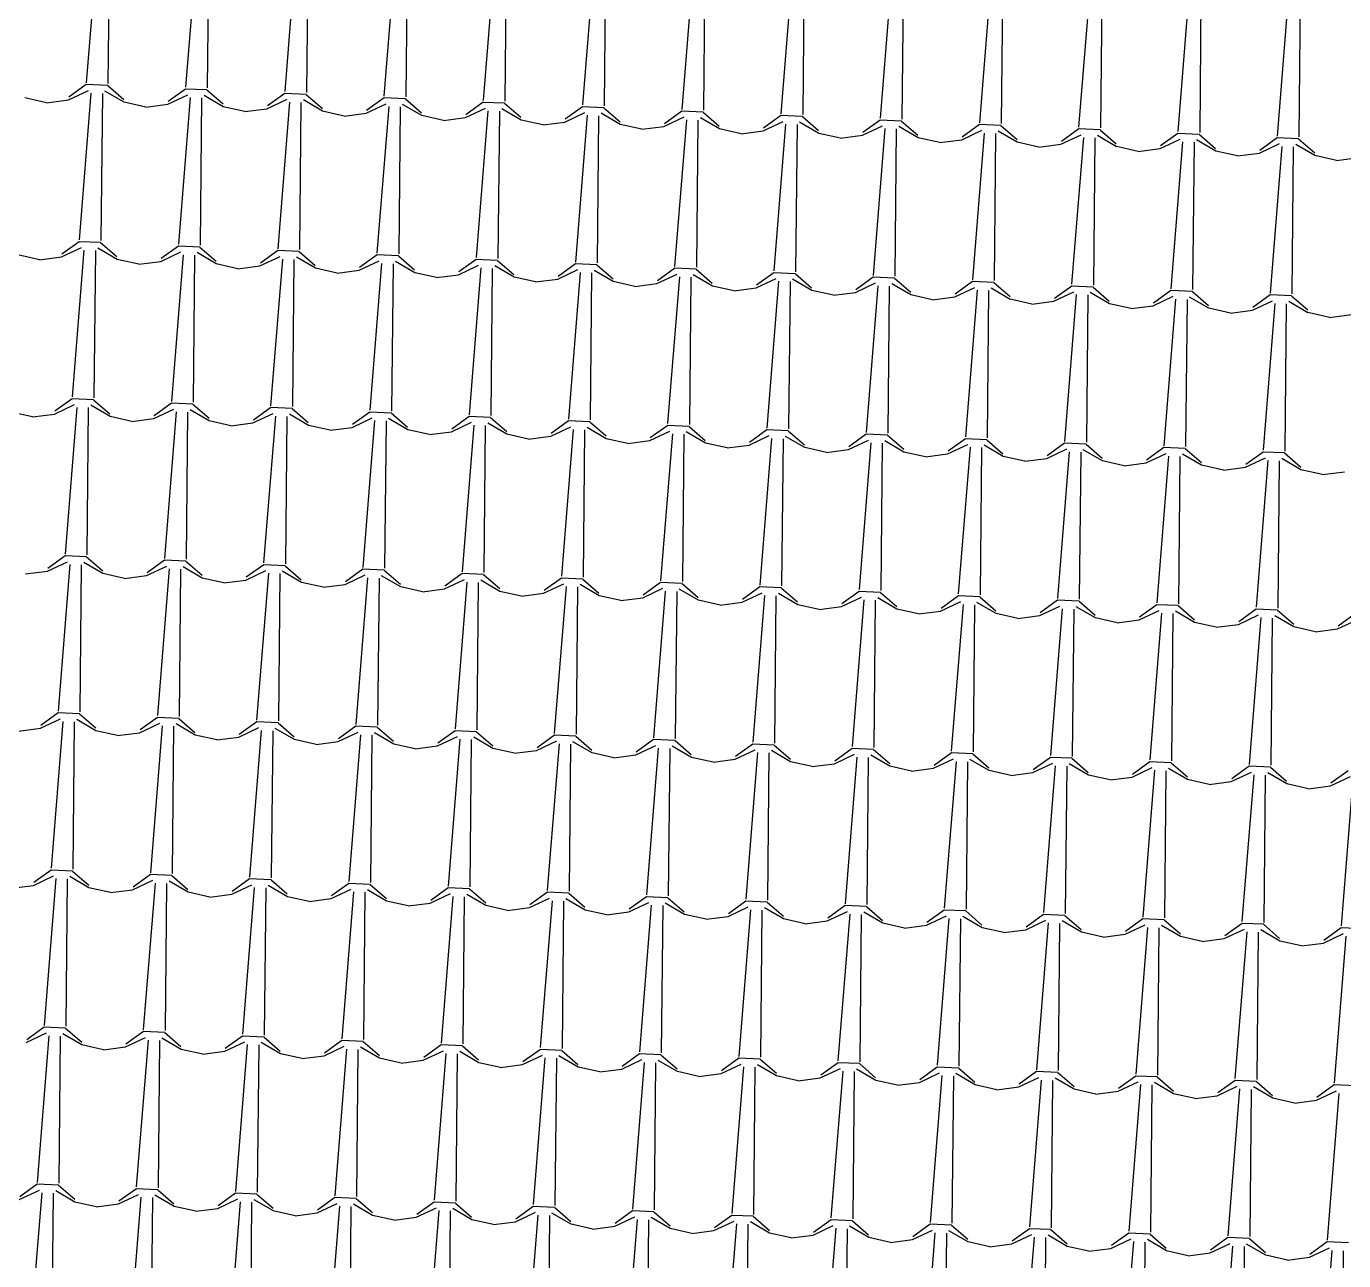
# Model space of a CAD drawing. Extents: x 1037 to 14540, y 1034 to 18285.
# Drawn here: x 8370.3 to 8688.5, y 1669.6 to 1967.9 of the extents above; entities that cross this region are included whole.
import ezdxf

# ---------------------------------------------------------------- set-up
doc = ezdxf.new("R2010")
doc.units = 0
doc.header["$LTSCALE"] = 100
doc.header["$MEASUREMENT"] = 0
doc.layers.get('0').update_dxf_attribs({"color": 240, "linetype": 'CONTINUOUS'})
doc.layers.add('retini copertura', color=32, linetype='CONTINUOUS')

# ---------------------------------------------------------------- blocks, each defined once
blk = doc.blocks.new('*X1854')
at = {"color": 0}
for p, q in [((30.4815, 19.8838), (30.4532, 19.5292)), ((30.5091, 19.883), (30.5057, 19.5273)), ((30.7213, 19.8731), (30.6929, 19.5185)), ((30.7489, 19.8723), (30.7455, 19.5166)), ((30.961, 19.8624), (30.9327, 19.5078)), ((30.9887, 19.8615), (30.9852, 19.5058)), ((31.2008, 19.8516), (31.1724, 19.497)), ((31.2284, 19.8508), (31.225, 19.4951)), ((31.4405, 19.8409), (31.4122, 19.4863)), ((31.4682, 19.8401), (31.4647, 19.4844)), ((31.6803, 19.8302), (31.652, 19.4756)), ((31.7079, 19.8293), (31.7045, 19.4736)), ((31.9201, 19.8195), (31.8917, 19.4649)), ((31.9477, 19.8186), (31.9443, 19.4629)), ((32.1598, 19.8088), (32.1315, 19.4542)), ((32.1875, 19.8079), (32.184, 19.4522)), ((32.3996, 19.798), (32.3712, 19.4434)), ((32.4272, 19.7971), (32.4238, 19.4414)), ((32.6393, 19.7873), (32.611, 19.4327)), ((32.667, 19.7864), (32.6635, 19.4307)), ((32.8791, 19.7766), (32.8507, 19.422)), ((32.9067, 19.7757), (32.9033, 19.42)), ((33.1189, 19.7659), (33.0905, 19.4113)), ((33.1465, 19.765), (33.1431, 19.4092)), ((33.3586, 19.7551), (33.3303, 19.4005)), ((33.3862, 19.7542), (33.3828, 19.3985)), ((30.4103, 19.488), (30.4588, 19.5109)), ((30.4533, 19.5249), (30.4114, 19.4946)), ((30.505, 19.5225), (30.4533, 19.5249)), ((30.5445, 19.482), (30.4983, 19.5091)), ((30.505, 19.5225), (30.5441, 19.4887)), ((30.6931, 19.5141), (30.6511, 19.4839)), ((30.7447, 19.5118), (30.6931, 19.5141)), ((30.7447, 19.5118), (30.7838, 19.4779)), ((30.3571, 19.4811), (30.3048, 19.4928)), ((30.3571, 19.4811), (30.4103, 19.488)), ((30.4645, 19.5042), (30.4362, 19.1496)), ((30.4922, 19.5034), (30.4887, 19.1477)), ((30.5969, 19.4704), (30.5445, 19.482)), ((30.5969, 19.4704), (30.6501, 19.4773)), ((30.6501, 19.4773), (30.6986, 19.5002)), ((30.7043, 19.4935), (30.6759, 19.1389)), ((30.7319, 19.4927), (30.7285, 19.1369)), ((30.7843, 19.4713), (30.738, 19.4984)), ((30.8898, 19.4666), (30.9384, 19.4894)), ((30.9328, 19.5034), (30.8909, 19.4732)), ((30.944, 19.4827), (30.9157, 19.1281)), ((30.9845, 19.5011), (30.9328, 19.5034)), ((30.9717, 19.4819), (30.9682, 19.1262)), ((31.024, 19.4605), (30.9778, 19.4877)), ((30.9845, 19.5011), (31.0236, 19.4672)), ((31.1296, 19.4558), (31.1781, 19.4787)), ((31.1726, 19.4927), (31.1306, 19.4624)), ((31.2243, 19.4904), (31.1726, 19.4927)), ((31.2638, 19.4498), (31.2175, 19.4769)), ((31.2243, 19.4904), (31.2633, 19.4565)), ((31.4123, 19.482), (31.3704, 19.4517)), ((31.464, 19.4796), (31.4124, 19.4819)), ((31.464, 19.4796), (31.5031, 19.4458)), ((30.8366, 19.4597), (30.7843, 19.4713)), ((30.8366, 19.4597), (30.8898, 19.4666)), ((31.0764, 19.4489), (31.024, 19.4606)), ((31.0764, 19.4489), (31.1296, 19.4559)), ((31.1838, 19.472), (31.1555, 19.1174)), ((31.2114, 19.4712), (31.208, 19.1155)), ((31.3162, 19.4382), (31.2638, 19.4498)), ((31.3162, 19.4382), (31.3693, 19.4451)), ((31.3694, 19.4451), (31.4179, 19.468)), ((31.4236, 19.4613), (31.3952, 19.1067)), ((31.4512, 19.4605), (31.4478, 19.1047)), ((31.5036, 19.4391), (31.4573, 19.4662)), ((31.6091, 19.4344), (31.6576, 19.4573)), ((31.6521, 19.4712), (31.6102, 19.441)), ((31.6633, 19.4506), (31.635, 19.096)), ((31.7038, 19.4689), (31.6521, 19.4712)), ((31.691, 19.4497), (31.6875, 19.094)), ((31.7433, 19.4284), (31.6971, 19.4555)), ((31.7038, 19.4689), (31.7429, 19.435)), ((31.8489, 19.4236), (31.8974, 19.4465)), ((31.8919, 19.4605), (31.8499, 19.4302)), ((31.9435, 19.4582), (31.8919, 19.4605)), ((31.9435, 19.4582), (31.9826, 19.4243)), ((32.1316, 19.4498), (32.0897, 19.4195)), ((32.1833, 19.4475), (32.1316, 19.4498)), ((32.1833, 19.4475), (32.2224, 19.4136)), ((31.5559, 19.4275), (31.5036, 19.4391)), ((31.5559, 19.4275), (31.6091, 19.4344)), ((31.7957, 19.4167), (31.7433, 19.4284)), ((31.7957, 19.4168), (31.8489, 19.4237)), ((31.9031, 19.4399), (31.8747, 19.0853)), ((31.9307, 19.439), (31.9273, 19.0833)), ((31.9831, 19.4176), (31.9368, 19.4448)), ((32.0354, 19.406), (31.9831, 19.4177)), ((32.0886, 19.4129), (32.1372, 19.4358)), ((32.1428, 19.4291), (32.1145, 19.0745)), ((32.1705, 19.4283), (32.167, 19.0725)), ((32.2228, 19.4069), (32.1766, 19.434)), ((32.3284, 19.4022), (32.3769, 19.4251)), ((32.3714, 19.439), (32.3294, 19.4088)), ((32.3826, 19.4184), (32.3542, 19.0638)), ((32.4231, 19.4367), (32.3714, 19.439)), ((32.4102, 19.4175), (32.4068, 19.0618)), ((32.4626, 19.3962), (32.4163, 19.4233)), ((32.4231, 19.4367), (32.4621, 19.4028)), ((32.5682, 19.3915), (32.6167, 19.4143)), ((32.6111, 19.4283), (32.5692, 19.3981)), ((32.6628, 19.426), (32.6112, 19.4283)), ((32.6628, 19.426), (32.7019, 19.3921)), ((32.8509, 19.4176), (32.809, 19.3873)), ((32.9026, 19.4153), (32.8509, 19.4176)), ((32.9026, 19.4153), (32.9417, 19.3814)), ((32.0354, 19.406), (32.0886, 19.413)), ((32.2752, 19.3953), (32.2229, 19.4069)), ((32.2752, 19.3953), (32.3284, 19.4022)), ((32.515, 19.3846), (32.4626, 19.3962)), ((32.515, 19.3846), (32.5681, 19.3915)), ((32.6224, 19.4077), (32.594, 19.0531)), ((32.65, 19.4068), (32.6466, 19.0511)), ((32.7024, 19.3854), (32.6561, 19.4126)), ((32.7547, 19.3738), (32.7024, 19.3855)), ((32.8079, 19.3807), (32.8564, 19.4036)), ((32.8621, 19.397), (32.8338, 19.0424)), ((32.8897, 19.3961), (32.8863, 19.0403)), ((32.9421, 19.3747), (32.8959, 19.4019)), ((33.0477, 19.37), (33.0962, 19.3929)), ((33.0907, 19.4069), (33.0487, 19.3766)), ((33.1019, 19.3862), (33.0735, 19.0316)), ((33.1423, 19.4045), (33.0907, 19.4069)), ((33.1295, 19.3853), (33.1261, 19.0296)), ((33.1819, 19.364), (33.1356, 19.3911)), ((33.1423, 19.4045), (33.1814, 19.3707)), ((33.2874, 19.3593), (33.3359, 19.3822)), ((33.3304, 19.3961), (33.2885, 19.3659)), ((33.3821, 19.3938), (33.3304, 19.3961)), ((33.3821, 19.3938), (33.4212, 19.3599)), ((32.7547, 19.3738), (32.8079, 19.3808)), ((32.9945, 19.3631), (32.9421, 19.3748)), ((32.9945, 19.3631), (33.0477, 19.37)), ((33.2342, 19.3524), (33.1819, 19.364)), ((33.2342, 19.3524), (33.2874, 19.3593)), ((33.3416, 19.3755), (33.3133, 19.0209)), ((33.3693, 19.3746), (33.3658, 19.0189)), ((33.4216, 19.3533), (33.3754, 19.3804)), ((33.474, 19.3417), (33.4217, 19.3533)), ((33.474, 19.3417), (33.5272, 19.3486)), ((30.3933, 19.1084), (30.4418, 19.1313)), ((30.4363, 19.1452), (30.3944, 19.115)), ((30.488, 19.1429), (30.4363, 19.1452)), ((30.5275, 19.1024), (30.4813, 19.1295)), ((30.488, 19.1429), (30.5271, 19.109)), ((30.6761, 19.1345), (30.6341, 19.1043)), ((30.7278, 19.1322), (30.6761, 19.1345)), ((30.7278, 19.1322), (30.7668, 19.0983)), ((30.3401, 19.1015), (30.2878, 19.1131)), ((30.3401, 19.1015), (30.3933, 19.1084)), ((30.4475, 19.1246), (30.4192, 18.77)), ((30.4752, 19.1238), (30.4717, 18.7681)), ((30.5799, 19.0908), (30.5275, 19.1024)), ((30.5799, 19.0908), (30.6331, 19.0977)), ((30.6331, 19.0977), (30.6816, 19.1205)), ((30.6873, 19.1138), (30.6589, 18.7592)), ((30.7149, 19.113), (30.7115, 18.7573)), ((30.7673, 19.0916), (30.721, 19.1188)), ((30.8729, 19.0869), (30.9214, 19.1098)), ((30.9158, 19.1238), (30.8739, 19.0935)), ((30.9271, 19.1031), (30.8987, 18.7485)), ((30.9675, 19.1215), (30.9158, 19.1238)), ((30.9547, 19.1023), (30.9513, 18.7466)), ((31.0071, 19.0809), (30.9608, 19.108)), ((30.9675, 19.1215), (31.0066, 19.0876)), ((31.1126, 19.0762), (31.1611, 19.0991)), ((31.1556, 19.1131), (31.1137, 19.0828)), ((31.2073, 19.1107), (31.1556, 19.1131)), ((31.2468, 19.0702), (31.2006, 19.0973)), ((31.2073, 19.1107), (31.2463, 19.0769)), ((31.3954, 19.1023), (31.3534, 19.0721)), ((31.447, 19.1), (31.3954, 19.1023)), ((31.447, 19.1), (31.4861, 19.0661)), ((30.8197, 19.08), (30.7673, 19.0917)), ((30.8197, 19.08), (30.8728, 19.087)), ((31.0594, 19.0693), (31.0071, 19.0809)), ((31.0594, 19.0693), (31.1126, 19.0762)), ((31.1668, 19.0924), (31.1385, 18.7378)), ((31.1945, 19.0916), (31.191, 18.7359)), ((31.2992, 19.0586), (31.2468, 19.0702)), ((31.2992, 19.0586), (31.3524, 19.0655)), ((31.3524, 19.0655), (31.4009, 19.0884)), ((31.4066, 19.0817), (31.3782, 18.7271)), ((31.4342, 19.0808), (31.4308, 18.7251)), ((31.4866, 19.0595), (31.4403, 19.0866)), ((31.5921, 19.0547), (31.6406, 19.0776)), ((31.6351, 19.0916), (31.5932, 19.0614)), ((31.6463, 19.071), (31.618, 18.7164)), ((31.6868, 19.0893), (31.6351, 19.0916)), ((31.674, 19.0701), (31.6705, 18.7144)), ((31.7263, 19.0487), (31.6801, 19.0759)), ((31.6868, 19.0893), (31.7259, 19.0554)), ((31.8319, 19.044), (31.8804, 19.0669)), ((31.8749, 19.0809), (31.8329, 19.0506)), ((31.9266, 19.0786), (31.8749, 19.0809)), ((31.9661, 19.038), (31.9198, 19.0651)), ((31.9266, 19.0786), (31.9656, 19.0447)), ((32.1146, 19.0702), (32.0727, 19.0399)), ((32.1663, 19.0678), (32.1146, 19.0701)), ((32.1663, 19.0678), (32.2054, 19.0339)), ((31.5389, 19.0478), (31.4866, 19.0595)), ((31.5389, 19.0479), (31.5921, 19.0548)), ((31.7787, 19.0371), (31.7263, 19.0488)), ((31.7787, 19.0371), (31.8319, 19.0441)), ((31.8861, 19.0602), (31.8577, 18.7056)), ((31.9137, 19.0594), (31.9103, 18.7037)), ((32.0185, 19.0264), (31.9661, 19.038)), ((32.0185, 19.0264), (32.0716, 19.0333)), ((32.0717, 19.0333), (32.1202, 19.0562)), ((32.1259, 19.0495), (32.0975, 18.6949)), ((32.1535, 19.0486), (32.1501, 18.6929)), ((32.2059, 19.0273), (32.1596, 19.0544)), ((32.3114, 19.0226), (32.3599, 19.0455)), ((32.3544, 19.0594), (32.3125, 19.0292)), ((32.3656, 19.0388), (32.3373, 18.6842)), ((32.4061, 19.0571), (32.3544, 19.0594)), ((32.3932, 19.0379), (32.3898, 18.6822)), ((32.4456, 19.0166), (32.3994, 19.0437)), ((32.4061, 19.0571), (32.4452, 19.0232)), ((32.5512, 19.0118), (32.5997, 19.0347)), ((32.5942, 19.0487), (32.5522, 19.0184)), ((32.6458, 19.0464), (32.5942, 19.0487)), ((32.6854, 19.0058), (32.6391, 19.033)), ((32.6458, 19.0464), (32.6849, 19.0125)), ((32.8339, 19.038), (32.792, 19.0077)), ((32.8856, 19.0357), (32.8339, 19.038)), ((32.8856, 19.0356), (32.9247, 19.0018)), ((32.2582, 19.0157), (32.2059, 19.0273)), ((32.2582, 19.0157), (32.3114, 19.0226)), ((32.498, 19.0049), (32.4456, 19.0166)), ((32.498, 19.005), (32.5512, 19.0119)), ((32.6054, 19.0281), (32.577, 18.6735)), ((32.633, 19.0272), (32.6296, 18.6715)), ((32.7377, 18.9942), (32.6854, 19.0059)), ((32.7377, 18.9942), (32.7909, 19.0011)), ((32.7909, 19.0011), (32.8394, 19.024)), ((32.8451, 19.0173), (32.8168, 18.6627)), ((32.8728, 19.0164), (32.8693, 18.6607)), ((32.9251, 18.9951), (32.8789, 19.0222)), ((33.0307, 18.9904), (33.0792, 19.0133)), ((33.0737, 19.0272), (33.0317, 18.997)), ((33.0849, 19.0066), (33.0565, 18.652)), ((33.1254, 19.0249), (33.0737, 19.0272)), ((33.1125, 19.0057), (33.1091, 18.65)), ((33.1649, 18.9844), (33.1186, 19.0115)), ((33.1254, 19.0249), (33.1644, 18.991)), ((33.2705, 18.9797), (33.319, 19.0025)), ((33.3134, 19.0165), (33.2715, 18.9863)), ((33.3651, 19.0142), (33.3134, 19.0165)), ((33.4047, 18.9736), (33.3584, 19.0008)), ((33.3651, 19.0142), (33.4042, 18.9803)), ((32.9775, 18.9835), (32.9251, 18.9951)), ((32.9775, 18.9835), (33.0307, 18.9904)), ((33.2173, 18.9728), (33.1649, 18.9844)), ((33.2173, 18.9728), (33.2704, 18.9797)), ((33.3246, 18.9959), (33.2963, 18.6413)), ((33.3523, 18.995), (33.3488, 18.6393)), ((33.457, 18.962), (33.4047, 18.9737)), ((33.457, 18.962), (33.5102, 18.969)), ((30.3764, 18.7288), (30.4249, 18.7517)), ((30.4193, 18.7656), (30.3774, 18.7354)), ((30.4306, 18.7449), (30.4022, 18.3904)), ((30.471, 18.7633), (30.4193, 18.7656)), ((30.5106, 18.7228), (30.4643, 18.7499)), ((30.471, 18.7633), (30.5101, 18.7294)), ((30.6591, 18.7549), (30.6171, 18.7246)), ((30.7108, 18.7526), (30.6591, 18.7549)), ((30.7108, 18.7526), (30.7498, 18.7187)), ((30.3232, 18.7219), (30.2708, 18.7335)), ((30.3231, 18.7219), (30.3763, 18.7288)), ((30.4582, 18.7442), (30.4548, 18.3884)), ((30.5629, 18.7111), (30.5106, 18.7228)), ((30.5629, 18.7111), (30.6161, 18.7181)), ((30.6161, 18.718), (30.6646, 18.7409)), ((30.6703, 18.7342), (30.642, 18.3796)), ((30.6979, 18.7334), (30.6945, 18.3777)), ((30.7503, 18.712), (30.7041, 18.7392)), ((30.8559, 18.7073), (30.9044, 18.7302)), ((30.8989, 18.7442), (30.8569, 18.7139)), ((30.9101, 18.7235), (30.8817, 18.3689)), ((30.9505, 18.7418), (30.8989, 18.7442)), ((30.9377, 18.7227), (30.9343, 18.367)), ((30.9901, 18.7013), (30.9438, 18.7284)), ((30.9505, 18.7418), (30.9896, 18.708)), ((31.0956, 18.6966), (31.1441, 18.7195)), ((31.1386, 18.7334), (31.0967, 18.7032)), ((31.1903, 18.7311), (31.1386, 18.7334)), ((31.2298, 18.6906), (31.1836, 18.7177)), ((31.1903, 18.7311), (31.2294, 18.6972)), ((31.3784, 18.7227), (31.3364, 18.6925)), ((31.4301, 18.7204), (31.3784, 18.7227)), ((31.43, 18.7204), (31.4691, 18.6865)), ((30.8027, 18.7004), (30.7503, 18.712)), ((30.8027, 18.7004), (30.8559, 18.7073)), ((31.0424, 18.6897), (30.9901, 18.7013)), ((31.0424, 18.6897), (31.0956, 18.6966)), ((31.1498, 18.7128), (31.1215, 18.3582)), ((31.1775, 18.712), (31.174, 18.3562)), ((31.2822, 18.6789), (31.2298, 18.6906)), ((31.2822, 18.679), (31.3354, 18.6859)), ((31.3354, 18.6859), (31.3839, 18.7087)), ((31.3896, 18.7021), (31.3612, 18.3475)), ((31.4172, 18.7012), (31.4138, 18.3455)), ((31.4696, 18.6798), (31.4233, 18.707)), ((31.5752, 18.6751), (31.6237, 18.698)), ((31.6181, 18.712), (31.5762, 18.6817)), ((31.6293, 18.6913), (31.601, 18.3367)), ((31.6698, 18.7097), (31.6181, 18.712)), ((31.657, 18.6905), (31.6536, 18.3348)), ((31.7094, 18.6691), (31.6631, 18.6962)), ((31.6698, 18.7097), (31.7089, 18.6758)), ((31.8149, 18.6644), (31.8634, 18.6873)), ((31.8579, 18.7013), (31.8159, 18.671)), ((31.9096, 18.6989), (31.8579, 18.7013)), ((31.9491, 18.6584), (31.9029, 18.6855)), ((31.9096, 18.6989), (31.9486, 18.6651)), ((32.0977, 18.6905), (32.0557, 18.6603)), ((32.1493, 18.6882), (32.0977, 18.6905)), ((32.1493, 18.6882), (32.1884, 18.6543)), ((31.522, 18.6682), (31.4696, 18.6799)), ((31.5219, 18.6682), (31.5751, 18.6752)), ((31.7617, 18.6575), (31.7094, 18.6691)), ((31.7617, 18.6575), (31.8149, 18.6644)), ((31.8691, 18.6806), (31.8408, 18.326)), ((31.8967, 18.6798), (31.8933, 18.324)), ((32.0015, 18.6468), (31.9491, 18.6584)), ((32.0015, 18.6468), (32.0547, 18.6537)), ((32.0547, 18.6537), (32.1032, 18.6766)), ((32.1089, 18.6699), (32.0805, 18.3153)), ((32.1365, 18.669), (32.1331, 18.3133)), ((32.1889, 18.6477), (32.1426, 18.6748)), ((32.2944, 18.6429), (32.3429, 18.6658)), ((32.3374, 18.6798), (32.2955, 18.6495)), ((32.3486, 18.6592), (32.3203, 18.3046)), ((32.3891, 18.6775), (32.3374, 18.6798)), ((32.3763, 18.6583), (32.3728, 18.3026)), ((32.4286, 18.6369), (32.3824, 18.6641)), ((32.3891, 18.6775), (32.4282, 18.6436)), ((32.5342, 18.6322), (32.5827, 18.6551)), ((32.5772, 18.6691), (32.5352, 18.6388)), ((32.6289, 18.6668), (32.5772, 18.6691)), ((32.6684, 18.6262), (32.6221, 18.6533)), ((32.6288, 18.6668), (32.6679, 18.6329)), ((32.8169, 18.6584), (32.775, 18.6281)), ((32.8686, 18.656), (32.8169, 18.6583)), ((32.8686, 18.656), (32.9077, 18.6221)), ((32.2412, 18.636), (32.1889, 18.6477)), ((32.2412, 18.6361), (32.2944, 18.643)), ((32.481, 18.6253), (32.4286, 18.637)), ((32.481, 18.6253), (32.5342, 18.6323)), ((32.5884, 18.6485), (32.56, 18.2939)), ((32.616, 18.6476), (32.6126, 18.2918)), ((32.7208, 18.6146), (32.6684, 18.6262)), ((32.7207, 18.6146), (32.7739, 18.6215)), ((32.774, 18.6215), (32.8225, 18.6444)), ((32.8281, 18.6377), (32.7998, 18.2831)), ((32.8558, 18.6368), (32.8523, 18.2811)), ((32.9082, 18.6155), (32.8619, 18.6426)), ((33.0137, 18.6108), (33.0622, 18.6337)), ((33.0567, 18.6476), (33.0148, 18.6174)), ((33.0679, 18.627), (33.0395, 18.2724)), ((33.1084, 18.6453), (33.0567, 18.6476)), ((33.0955, 18.6261), (33.0921, 18.2704)), ((33.1479, 18.6048), (33.1016, 18.6319)), ((33.1084, 18.6453), (33.1474, 18.6114)), ((33.2535, 18.6), (33.302, 18.6229)), ((33.2965, 18.6369), (33.2545, 18.6066)), ((33.3481, 18.6346), (33.2965, 18.6369)), ((33.3877, 18.594), (33.3414, 18.6212)), ((33.3481, 18.6346), (33.3872, 18.6007)), ((32.9605, 18.6039), (32.9082, 18.6155)), ((32.9605, 18.6039), (33.0137, 18.6108)), ((33.2003, 18.5931), (33.1479, 18.6048)), ((33.2003, 18.5931), (33.2535, 18.6001)), ((33.3077, 18.6163), (33.2793, 18.2617)), ((33.3353, 18.6154), (33.3319, 18.2596)), ((33.44, 18.5824), (33.3877, 18.594)), ((33.44, 18.5824), (33.4932, 18.5893)), ((30.3594, 18.3491), (30.4079, 18.372)), ((30.4023, 18.386), (30.3604, 18.3557)), ((30.4136, 18.3653), (30.3852, 18.0107)), ((30.454, 18.3837), (30.4024, 18.386)), ((30.4412, 18.3645), (30.4378, 18.0088)), ((30.4936, 18.3431), (30.4473, 18.3703)), ((30.454, 18.3837), (30.4931, 18.3498)), ((30.6421, 18.3753), (30.6002, 18.345)), ((30.6938, 18.373), (30.6421, 18.3753)), ((30.6938, 18.373), (30.7329, 18.3391)), ((30.8819, 18.3646), (30.8399, 18.3343)), ((30.9335, 18.3622), (30.8819, 18.3645)), ((30.3062, 18.3423), (30.3594, 18.3492)), ((30.5459, 18.3315), (30.4936, 18.3432)), ((30.5459, 18.3315), (30.5991, 18.3384)), ((30.5991, 18.3384), (30.6476, 18.3613)), ((30.6533, 18.3546), (30.625, 18)), ((30.681, 18.3538), (30.6775, 17.9981)), ((30.7333, 18.3324), (30.6871, 18.3595)), ((30.7857, 18.3208), (30.7333, 18.3324)), ((30.8389, 18.3277), (30.8874, 18.3506)), ((30.8931, 18.3439), (30.8647, 17.9893)), ((30.9207, 18.3431), (30.9173, 17.9874)), ((30.9731, 18.3217), (30.9268, 18.3488)), ((30.9335, 18.3622), (30.9726, 18.3283)), ((31.0786, 18.317), (31.1272, 18.3399)), ((31.1216, 18.3538), (31.0797, 18.3236)), ((31.1328, 18.3332), (31.1045, 17.9786)), ((31.1733, 18.3515), (31.1216, 18.3538)), ((31.1605, 18.3323), (31.1571, 17.9766)), ((31.2129, 18.311), (31.1666, 18.3381)), ((31.1733, 18.3515), (31.2124, 18.3176)), ((31.3614, 18.3431), (31.3194, 18.3128)), ((31.4131, 18.3408), (31.3614, 18.3431)), ((31.4131, 18.3408), (31.4521, 18.3069)), ((31.6011, 18.3324), (31.5592, 18.3021)), ((31.6528, 18.33), (31.6012, 18.3324)), ((30.7857, 18.3208), (30.8389, 18.3277)), ((31.0254, 18.3101), (30.9731, 18.3217)), ((31.0254, 18.3101), (31.0786, 18.317)), ((31.2652, 18.2993), (31.2129, 18.311)), ((31.2652, 18.2993), (31.3184, 18.3063)), ((31.3184, 18.3062), (31.3669, 18.3291)), ((31.3726, 18.3224), (31.3443, 17.9678)), ((31.4002, 18.3216), (31.3968, 17.9659)), ((31.4526, 18.3002), (31.4063, 18.3274)), ((31.505, 18.2886), (31.4526, 18.3002)), ((31.5582, 18.2955), (31.6067, 18.3184)), ((31.6124, 18.3117), (31.584, 17.9571)), ((31.64, 18.3109), (31.6366, 17.9552)), ((31.6924, 18.2895), (31.6461, 18.3166)), ((31.6528, 18.33), (31.6919, 18.2962)), ((31.7979, 18.2848), (31.8464, 18.3077)), ((31.8409, 18.3216), (31.799, 18.2914)), ((31.8521, 18.301), (31.8238, 17.9464)), ((31.8926, 18.3193), (31.8409, 18.3216)), ((31.8798, 18.3001), (31.8763, 17.9444)), ((31.9321, 18.2788), (31.8859, 18.3059)), ((31.8926, 18.3193), (31.9317, 18.2854)), ((32.0807, 18.3109), (32.0387, 18.2807)), ((32.1323, 18.3086), (32.0807, 18.3109)), ((32.1323, 18.3086), (32.1714, 18.2747)), ((32.3204, 18.3002), (32.2785, 18.2699)), ((32.3721, 18.2979), (32.3204, 18.3002)), ((31.505, 18.2886), (31.5582, 18.2955)), ((31.7447, 18.2779), (31.6924, 18.2895)), ((31.7447, 18.2779), (31.7979, 18.2848)), ((31.9845, 18.2671), (31.9321, 18.2788)), ((31.9845, 18.2672), (32.0377, 18.2741)), ((32.0377, 18.2741), (32.0862, 18.2969)), ((32.0919, 18.2903), (32.0635, 17.9357)), ((32.1195, 18.2894), (32.1161, 17.9337)), ((32.1719, 18.268), (32.1256, 18.2952)), ((32.2242, 18.2564), (32.1719, 18.2681)), ((32.2774, 18.2633), (32.326, 18.2862)), ((32.3316, 18.2796), (32.3033, 17.925)), ((32.3593, 18.2787), (32.3558, 17.923)), ((32.4117, 18.2573), (32.3654, 18.2844)), ((32.3721, 18.2979), (32.4112, 18.264)), ((32.5172, 18.2526), (32.5657, 18.2755)), ((32.5602, 18.2895), (32.5182, 18.2592)), ((32.5714, 18.2688), (32.543, 17.9142)), ((32.6119, 18.2871), (32.5602, 18.2894)), ((32.599, 18.2679), (32.5956, 17.9122)), ((32.6514, 18.2466), (32.6051, 18.2737)), ((32.6119, 18.2871), (32.6509, 18.2533)), ((32.8, 18.2787), (32.758, 18.2485)), ((32.8516, 18.2764), (32.8, 18.2787)), ((32.8516, 18.2764), (32.8907, 18.2425)), ((33.0397, 18.268), (32.9978, 18.2377)), ((33.0914, 18.2657), (33.0397, 18.268)), ((32.2242, 18.2564), (32.2774, 18.2634)), ((32.464, 18.2457), (32.4117, 18.2573)), ((32.464, 18.2457), (32.5172, 18.2526)), ((32.7038, 18.235), (32.6514, 18.2466)), ((32.7038, 18.235), (32.757, 18.2419)), ((32.757, 18.2419), (32.8055, 18.2648)), ((32.8112, 18.2581), (32.7828, 17.9035)), ((32.8388, 18.2572), (32.8354, 17.9015)), ((32.8912, 18.2359), (32.8449, 18.263)), ((32.9435, 18.2242), (32.8912, 18.2359)), ((32.9967, 18.2311), (33.0452, 18.254)), ((33.0509, 18.2474), (33.0226, 17.8928)), ((33.0785, 18.2465), (33.0751, 17.8908)), ((33.1309, 18.2251), (33.0847, 18.2523)), ((33.0914, 18.2657), (33.1305, 18.2318)), ((33.2365, 18.2204), (33.285, 18.2433)), ((33.2795, 18.2573), (33.2375, 18.227)), ((33.2907, 18.2367), (33.2623, 17.8821)), ((33.3311, 18.255), (33.2795, 18.2573)), ((33.3183, 18.2357), (33.3149, 17.88)), ((33.3707, 18.2144), (33.3244, 18.2415)), ((33.3311, 18.255), (33.3702, 18.2211)), ((33.5192, 18.2465), (33.4773, 18.2163)), ((32.9435, 18.2242), (32.9967, 18.2312)), ((33.1833, 18.2135), (33.1309, 18.2252)), ((33.1833, 18.2135), (33.2365, 18.2204)), ((33.423, 18.2028), (33.3707, 18.2144)), ((33.423, 18.2028), (33.4762, 18.2097)), ((33.4762, 18.2097), (33.5248, 18.2326)), ((30.3424, 17.9695), (30.3909, 17.9924)), ((30.3854, 18.0064), (30.3434, 17.9761)), ((30.3966, 17.9857), (30.3682, 17.6311)), ((30.437, 18.0041), (30.3854, 18.0064)), ((30.4242, 17.9849), (30.4208, 17.6292)), ((30.4766, 17.9635), (30.4303, 17.9906)), ((30.437, 18.0041), (30.4761, 17.9702)), ((30.5821, 17.9588), (30.6306, 17.9817)), ((30.6251, 17.9957), (30.5832, 17.9654)), ((30.6768, 17.9933), (30.6251, 17.9956)), ((30.6768, 17.9933), (30.7159, 17.9594)), ((30.8649, 17.9849), (30.8229, 17.9547)), ((30.9166, 17.9826), (30.8649, 17.9849)), ((30.9166, 17.9826), (30.9556, 17.9487)), ((30.2892, 17.9626), (30.3424, 17.9696)), ((30.5289, 17.9519), (30.4766, 17.9635)), ((30.5289, 17.9519), (30.5821, 17.9588)), ((30.6363, 17.975), (30.608, 17.6204)), ((30.664, 17.9742), (30.6606, 17.6185)), ((30.7164, 17.9528), (30.6701, 17.9799)), ((30.7687, 17.9412), (30.7163, 17.9528)), ((30.8219, 17.9481), (30.8704, 17.971)), ((30.8761, 17.9643), (30.8478, 17.6097)), ((30.9037, 17.9634), (30.9003, 17.6077)), ((30.9561, 17.9421), (30.9098, 17.9692)), ((31.0617, 17.9373), (31.1102, 17.9602)), ((31.1046, 17.9742), (31.0627, 17.9439)), ((31.1159, 17.9535), (31.0875, 17.5989)), ((31.1563, 17.9719), (31.1047, 17.9742)), ((31.1435, 17.9527), (31.1401, 17.597)), ((31.1959, 17.9313), (31.1496, 17.9585)), ((31.1563, 17.9719), (31.1954, 17.938)), ((31.3014, 17.9266), (31.3499, 17.9495)), ((31.3444, 17.9635), (31.3025, 17.9332)), ((31.3961, 17.9612), (31.3444, 17.9635)), ((31.3961, 17.9612), (31.4352, 17.9273)), ((31.5842, 17.9527), (31.5422, 17.9225)), ((31.6358, 17.9504), (31.5842, 17.9527)), ((31.6358, 17.9504), (31.6749, 17.9165)), ((30.7687, 17.9412), (30.8219, 17.9481)), ((31.0085, 17.9304), (30.9561, 17.9421)), ((31.0085, 17.9304), (31.0616, 17.9374)), ((31.2482, 17.9197), (31.1959, 17.9313)), ((31.2482, 17.9197), (31.3014, 17.9266)), ((31.3556, 17.9428), (31.3273, 17.5882)), ((31.3833, 17.942), (31.3798, 17.5863)), ((31.4356, 17.9206), (31.3894, 17.9477)), ((31.488, 17.909), (31.4356, 17.9206)), ((31.5412, 17.9159), (31.5897, 17.9388)), ((31.5954, 17.9321), (31.567, 17.5775)), ((31.623, 17.9312), (31.6196, 17.5755)), ((31.6754, 17.9099), (31.6291, 17.937)), ((31.7809, 17.9052), (31.8294, 17.928)), ((31.8239, 17.942), (31.782, 17.9118)), ((31.8351, 17.9214), (31.8068, 17.5668)), ((31.8756, 17.9397), (31.8239, 17.942)), ((31.8628, 17.9205), (31.8593, 17.5648)), ((31.9152, 17.8991), (31.8689, 17.9263)), ((31.8756, 17.9397), (31.9147, 17.9058)), ((32.0637, 17.9313), (32.0217, 17.901)), ((32.1154, 17.929), (32.0637, 17.9313)), ((32.1154, 17.929), (32.1544, 17.8951)), ((32.3034, 17.9206), (32.2615, 17.8903)), ((32.3551, 17.9182), (32.3035, 17.9206)), ((32.3551, 17.9182), (32.3942, 17.8844)), ((31.488, 17.909), (31.5412, 17.9159)), ((31.7277, 17.8982), (31.6754, 17.9099)), ((31.7277, 17.8983), (31.7809, 17.9052)), ((31.9675, 17.8875), (31.9151, 17.8992)), ((31.9675, 17.8875), (32.0207, 17.8945)), ((32.0207, 17.8944), (32.0692, 17.9173)), ((32.0749, 17.9107), (32.0465, 17.5561)), ((32.1025, 17.9098), (32.0991, 17.5541)), ((32.1549, 17.8884), (32.1086, 17.9156)), ((32.2073, 17.8768), (32.1549, 17.8884)), ((32.2605, 17.8837), (32.309, 17.9066)), ((32.3147, 17.8999), (32.2863, 17.5453)), ((32.3423, 17.899), (32.3389, 17.5433)), ((32.3947, 17.8777), (32.3484, 17.9048)), ((32.5002, 17.873), (32.5487, 17.8959)), ((32.5432, 17.9098), (32.5013, 17.8796)), ((32.5544, 17.8892), (32.5261, 17.5346)), ((32.5949, 17.9075), (32.5432, 17.9098)), ((32.582, 17.8883), (32.5786, 17.5326)), ((32.6344, 17.867), (32.5882, 17.8941)), ((32.5949, 17.9075), (32.634, 17.8736)), ((32.783, 17.8991), (32.741, 17.8689)), ((32.8346, 17.8968), (32.783, 17.8991)), ((32.8346, 17.8968), (32.8737, 17.8629)), ((33.0227, 17.8884), (32.9808, 17.8581)), ((33.0744, 17.8861), (33.0227, 17.8884)), ((33.0744, 17.8861), (33.1135, 17.8522)), ((32.2073, 17.8768), (32.2604, 17.8837)), ((32.447, 17.8661), (32.3947, 17.8777)), ((32.447, 17.8661), (32.5002, 17.873)), ((32.6868, 17.8553), (32.6344, 17.867)), ((32.6868, 17.8554), (32.74, 17.8623)), ((32.74, 17.8623), (32.7885, 17.8851)), ((32.7942, 17.8785), (32.7658, 17.5239)), ((32.8218, 17.8776), (32.8184, 17.5219)), ((32.8742, 17.8562), (32.8279, 17.8834)), ((32.9265, 17.8446), (32.8742, 17.8563)), ((32.9797, 17.8515), (33.0282, 17.8744)), ((33.0339, 17.8678), (33.0056, 17.5132)), ((33.0616, 17.8669), (33.0581, 17.5111)), ((33.1139, 17.8455), (33.0677, 17.8726)), ((33.2195, 17.8408), (33.268, 17.8637)), ((33.2625, 17.8777), (33.2205, 17.8474)), ((33.2737, 17.857), (33.2453, 17.5024)), ((33.3142, 17.8753), (33.2625, 17.8776)), ((33.3013, 17.8561), (33.2979, 17.5004)), ((33.3537, 17.8348), (33.3074, 17.8619)), ((33.3142, 17.8753), (33.3532, 17.8415)), ((33.5022, 17.8669), (33.4603, 17.8367)), ((32.9265, 17.8446), (32.9797, 17.8515)), ((33.1663, 17.8339), (33.1139, 17.8455)), ((33.1663, 17.8339), (33.2195, 17.8408)), ((33.4061, 17.8232), (33.3537, 17.8348)), ((33.4061, 17.8232), (33.4592, 17.8301)), ((33.4593, 17.8301), (33.5078, 17.853)), ((33.5134, 17.8463), (33.4851, 17.4917)), ((30.3254, 17.5899), (30.3739, 17.6128)), ((30.3684, 17.6268), (30.3264, 17.5965)), ((30.3796, 17.6061), (30.3512, 17.2515)), ((30.4201, 17.6244), (30.3684, 17.6268)), ((30.4072, 17.6053), (30.4038, 17.2496)), ((30.4596, 17.5839), (30.4133, 17.611)), ((30.4201, 17.6244), (30.4591, 17.5906)), ((30.5652, 17.5792), (30.6137, 17.6021)), ((30.6081, 17.616), (30.5662, 17.5858)), ((30.6598, 17.6137), (30.6081, 17.616)), ((30.6994, 17.5732), (30.6531, 17.6003)), ((30.6598, 17.6137), (30.6989, 17.5798)), ((30.8479, 17.6053), (30.806, 17.5751)), ((30.8996, 17.603), (30.8479, 17.6053)), ((30.8996, 17.603), (30.9386, 17.5691)), ((30.2722, 17.583), (30.3254, 17.5899)), ((30.512, 17.5723), (30.4596, 17.5839)), ((30.512, 17.5723), (30.5651, 17.5792)), ((30.6194, 17.5954), (30.591, 17.2408)), ((30.647, 17.5946), (30.6436, 17.2388)), ((30.7517, 17.5615), (30.6994, 17.5732)), ((30.7517, 17.5616), (30.8049, 17.5685)), ((30.8049, 17.5684), (30.8534, 17.5913)), ((30.8591, 17.5846), (30.8308, 17.23)), ((30.8868, 17.5838), (30.8833, 17.2281)), ((30.9391, 17.5624), (30.8929, 17.5896)), ((31.0447, 17.5577), (31.0932, 17.5806)), ((31.0877, 17.5946), (31.0457, 17.5643)), ((31.0989, 17.5739), (31.0705, 17.2193)), ((31.1393, 17.5923), (31.0877, 17.5946)), ((31.1265, 17.5731), (31.1231, 17.2174)), ((31.1789, 17.5517), (31.1326, 17.5788)), ((31.1393, 17.5923), (31.1784, 17.5584)), ((31.2844, 17.547), (31.3329, 17.5699)), ((31.3274, 17.5839), (31.2855, 17.5536)), ((31.3791, 17.5815), (31.3274, 17.5838)), ((31.4186, 17.541), (31.3724, 17.5681)), ((31.3791, 17.5815), (31.4182, 17.5476)), ((31.5672, 17.5731), (31.5252, 17.5429)), ((31.6189, 17.5708), (31.5672, 17.5731)), ((31.6189, 17.5708), (31.6579, 17.5369)), ((30.9915, 17.5508), (30.9391, 17.5625)), ((30.9915, 17.5508), (31.0447, 17.5577)), ((31.2312, 17.5401), (31.1789, 17.5517)), ((31.2312, 17.5401), (31.2844, 17.547)), ((31.3386, 17.5632), (31.3103, 17.2086)), ((31.3663, 17.5624), (31.3628, 17.2066)), ((31.471, 17.5294), (31.4186, 17.541)), ((31.471, 17.5294), (31.5242, 17.5363)), ((31.5242, 17.5363), (31.5727, 17.5592)), ((31.5784, 17.5525), (31.55, 17.1979)), ((31.606, 17.5516), (31.6026, 17.1959)), ((31.6584, 17.5303), (31.6121, 17.5574)), ((31.764, 17.5255), (31.8125, 17.5484)), ((31.8069, 17.5624), (31.765, 17.5321)), ((31.8182, 17.5418), (31.7898, 17.1872)), ((31.8586, 17.5601), (31.8069, 17.5624)), ((31.8458, 17.5409), (31.8424, 17.1852)), ((31.8982, 17.5195), (31.8519, 17.5467)), ((31.8586, 17.5601), (31.8977, 17.5262)), ((32.0037, 17.5148), (32.0522, 17.5377)), ((32.0467, 17.5517), (32.0048, 17.5214)), ((32.0984, 17.5494), (32.0467, 17.5517)), ((32.1379, 17.5088), (32.0917, 17.5359)), ((32.0984, 17.5493), (32.1374, 17.5155)), ((32.2865, 17.5409), (32.2445, 17.5107)), ((32.3381, 17.5386), (32.2865, 17.5409)), ((32.3381, 17.5386), (32.3772, 17.5047)), ((31.7108, 17.5186), (31.6584, 17.5303)), ((31.7108, 17.5186), (31.7639, 17.5256)), ((31.9505, 17.5079), (31.8982, 17.5195)), ((31.9505, 17.5079), (32.0037, 17.5148)), ((32.0579, 17.531), (32.0296, 17.1764)), ((32.0855, 17.5302), (32.0821, 17.1744)), ((32.1903, 17.4972), (32.1379, 17.5088)), ((32.1903, 17.4972), (32.2435, 17.5041)), ((32.2435, 17.5041), (32.292, 17.527)), ((32.2977, 17.5203), (32.2693, 17.1657)), ((32.3253, 17.5194), (32.3219, 17.1637)), ((32.3777, 17.4981), (32.3314, 17.5252)), ((32.4832, 17.4934), (32.5317, 17.5162)), ((32.5262, 17.5302), (32.4843, 17.5)), ((32.5374, 17.5096), (32.5091, 17.155)), ((32.5779, 17.5279), (32.5262, 17.5302)), ((32.5651, 17.5087), (32.5616, 17.153)), ((32.6174, 17.4873), (32.5712, 17.5145)), ((32.5779, 17.5279), (32.617, 17.494)), ((32.723, 17.4826), (32.7715, 17.5055)), ((32.766, 17.5195), (32.724, 17.4892)), ((32.8177, 17.5172), (32.766, 17.5195)), ((32.8572, 17.4766), (32.8109, 17.5038)), ((32.8177, 17.5172), (32.8567, 17.4833)), ((33.0057, 17.5088), (32.9638, 17.4785)), ((33.0574, 17.5064), (33.0057, 17.5088)), ((33.0574, 17.5064), (33.0965, 17.4726)), ((32.43, 17.4864), (32.3777, 17.4981)), ((32.43, 17.4865), (32.4832, 17.4934)), ((32.6698, 17.4757), (32.6174, 17.4874)), ((32.6698, 17.4757), (32.723, 17.4827)), ((32.7772, 17.4989), (32.7488, 17.1443)), ((32.8048, 17.498), (32.8014, 17.1422)), ((32.9096, 17.465), (32.8572, 17.4766)), ((32.9096, 17.465), (32.9627, 17.4719)), ((32.9628, 17.4719), (33.0113, 17.4948)), ((33.0169, 17.4881), (32.9886, 17.1335)), ((33.0446, 17.4872), (33.0411, 17.1315)), ((33.097, 17.4659), (33.0507, 17.493)), ((33.2025, 17.4612), (33.251, 17.4841)), ((33.2455, 17.498), (33.2036, 17.4678)), ((33.2567, 17.4774), (33.2283, 17.1228)), ((33.2972, 17.4957), (33.2455, 17.498)), ((33.2843, 17.4765), (33.2809, 17.1208)), ((33.3367, 17.4552), (33.2905, 17.4823)), ((33.2972, 17.4957), (33.3362, 17.4618)), ((33.4423, 17.4504), (33.4908, 17.4733)), ((33.4853, 17.4873), (33.4433, 17.457)), ((33.5369, 17.485), (33.4853, 17.4873)), ((33.1493, 17.4543), (33.097, 17.4659)), ((33.1493, 17.4543), (33.2025, 17.4612)), ((33.3891, 17.4435), (33.3367, 17.4552)), ((33.3891, 17.4435), (33.4423, 17.4505)), ((33.4965, 17.4667), (33.4681, 17.1121)), ((30.3084, 17.2103), (30.3569, 17.2332)), ((30.3514, 17.2471), (30.3094, 17.2169)), ((30.3626, 17.2265), (30.3343, 16.8719)), ((30.4031, 17.2448), (30.3514, 17.2471)), ((30.3903, 17.2257), (30.3868, 16.87)), ((30.4426, 17.2043), (30.3964, 17.2314)), ((30.4031, 17.2448), (30.4421, 17.2109)), ((30.5482, 17.1996), (30.5967, 17.2224)), ((30.5912, 17.2364), (30.5492, 17.2062)), ((30.6428, 17.2341), (30.5912, 17.2364)), ((30.6824, 17.1935), (30.6361, 17.2207)), ((30.6428, 17.2341), (30.6819, 17.2002)), ((30.8309, 17.2257), (30.789, 17.1954)), ((30.8826, 17.2234), (30.8309, 17.2257)), ((30.8826, 17.2234), (30.9217, 17.1895)), ((30.495, 17.1926), (30.4426, 17.2043)), ((30.495, 17.1927), (30.5482, 17.1996)), ((30.6024, 17.2157), (30.574, 16.8611)), ((30.63, 17.2149), (30.6266, 16.8592)), ((30.7347, 17.1819), (30.6824, 17.1936)), ((30.7347, 17.1819), (30.7879, 17.1889)), ((30.7879, 17.1888), (30.8364, 17.2117)), ((30.8421, 17.205), (30.8138, 16.8504)), ((30.8698, 17.2042), (30.8663, 16.8485)), ((30.9221, 17.1828), (30.8759, 17.2099)), ((31.0277, 17.1781), (31.0762, 17.201)), ((31.0707, 17.215), (31.0287, 17.1847)), ((31.0819, 17.1943), (31.0535, 16.8397)), ((31.1224, 17.2126), (31.0707, 17.215)), ((31.1095, 17.1935), (31.1061, 16.8378)), ((31.1619, 17.1721), (31.1156, 17.1992)), ((31.1223, 17.2126), (31.1614, 17.1788)), ((31.2675, 17.1674), (31.316, 17.1903)), ((31.3104, 17.2042), (31.2685, 17.174)), ((31.3621, 17.2019), (31.3104, 17.2042)), ((31.4017, 17.1614), (31.3554, 17.1885)), ((31.3621, 17.2019), (31.4012, 17.168)), ((31.5502, 17.1935), (31.5083, 17.1632)), ((31.6019, 17.1912), (31.5502, 17.1935)), ((31.6019, 17.1912), (31.6409, 17.1573)), ((30.9745, 17.1712), (30.9221, 17.1828)), ((30.9745, 17.1712), (31.0277, 17.1781)), ((31.2143, 17.1605), (31.1619, 17.1721)), ((31.2142, 17.1605), (31.2674, 17.1674)), ((31.3216, 17.1836), (31.2933, 16.829)), ((31.3493, 17.1827), (31.3459, 16.827)), ((31.454, 17.1497), (31.4017, 17.1614)), ((31.454, 17.1497), (31.5072, 17.1567)), ((31.5072, 17.1566), (31.5557, 17.1795)), ((31.5614, 17.1729), (31.5331, 16.8183)), ((31.589, 17.172), (31.5856, 16.8163)), ((31.6414, 17.1506), (31.5952, 17.1778)), ((31.747, 17.1459), (31.7955, 17.1688)), ((31.79, 17.1828), (31.748, 17.1525)), ((31.8012, 17.1621), (31.7728, 16.8075)), ((31.8416, 17.1805), (31.79, 17.1828)), ((31.8288, 17.1613), (31.8254, 16.8056)), ((31.8812, 17.1399), (31.8349, 17.167)), ((31.8416, 17.1805), (31.8807, 17.1466)), ((31.9867, 17.1352), (32.0352, 17.1581)), ((32.0297, 17.1721), (31.9878, 17.1418)), ((32.0814, 17.1697), (32.0297, 17.172)), ((32.1209, 17.1292), (32.0747, 17.1563)), ((32.0814, 17.1697), (32.1205, 17.1358)), ((32.2695, 17.1613), (32.2275, 17.1311)), ((32.3212, 17.159), (32.2695, 17.1613)), ((32.3211, 17.159), (32.3602, 17.1251)), ((31.6938, 17.139), (31.6414, 17.1506)), ((31.6938, 17.139), (31.747, 17.1459)), ((31.9335, 17.1283), (31.8812, 17.1399)), ((31.9335, 17.1283), (31.9867, 17.1352)), ((32.0409, 17.1514), (32.0126, 16.7968)), ((32.0686, 17.1505), (32.0651, 16.7948)), ((32.1733, 17.1175), (32.1209, 17.1292)), ((32.1733, 17.1176), (32.2265, 17.1245)), ((32.2265, 17.1245), (32.275, 17.1474)), ((32.2807, 17.1407), (32.2523, 16.7861)), ((32.3083, 17.1398), (32.3049, 16.7841)), ((32.3607, 17.1185), (32.3144, 17.1456)), ((32.4662, 17.1137), (32.5148, 17.1366)), ((32.5092, 17.1506), (32.4673, 17.1203)), ((32.5204, 17.13), (32.4921, 16.7754)), ((32.5609, 17.1483), (32.5092, 17.1506)), ((32.5481, 17.1291), (32.5446, 16.7734)), ((32.6005, 17.1077), (32.5542, 17.1349)), ((32.5609, 17.1483), (32.6, 17.1144)), ((32.706, 17.103), (32.7545, 17.1259)), ((32.749, 17.1399), (32.7071, 17.1096)), ((32.8007, 17.1375), (32.749, 17.1399)), ((32.8402, 17.097), (32.794, 17.1241)), ((32.8007, 17.1375), (32.8397, 17.1037)), ((32.9888, 17.1291), (32.9468, 17.0989)), ((33.0404, 17.1268), (32.9888, 17.1291)), ((33.0404, 17.1268), (33.0795, 17.0929)), ((32.4131, 17.1068), (32.3607, 17.1185)), ((32.413, 17.1068), (32.4662, 17.1138)), ((32.6528, 17.0961), (32.6005, 17.1077)), ((32.6528, 17.0961), (32.706, 17.103)), ((32.7602, 17.1192), (32.7318, 16.7647)), ((32.7878, 17.1183), (32.7844, 16.7626)), ((32.8926, 17.0854), (32.8402, 17.097)), ((32.8926, 17.0854), (32.9458, 17.0923)), ((32.9458, 17.0923), (32.9943, 17.1152)), ((33, 17.1085), (32.9716, 16.7539)), ((33.0276, 17.1076), (33.0242, 16.7519)), ((33.08, 17.0863), (33.0337, 17.1134)), ((33.1855, 17.0816), (33.234, 17.1044)), ((33.2285, 17.1184), (33.1866, 17.0882)), ((33.2397, 17.0978), (33.2114, 16.7432)), ((33.2802, 17.1161), (33.2285, 17.1184)), ((33.2673, 17.0969), (33.2639, 16.7412)), ((33.3197, 17.0755), (33.2735, 17.1027)), ((33.2802, 17.1161), (33.3193, 17.0822)), ((33.4253, 17.0708), (33.4738, 17.0937)), ((33.4683, 17.1077), (33.4263, 17.0774)), ((33.52, 17.1054), (33.4683, 17.1077)), ((33.1323, 17.0746), (33.08, 17.0863)), ((33.1323, 17.0746), (33.1855, 17.0816)), ((33.3721, 17.0639), (33.3197, 17.0756)), ((33.3721, 17.0639), (33.4253, 17.0708)), ((33.4795, 17.0871), (33.4511, 16.7325)), ((30.3344, 16.8675), (30.2925, 16.8373)), ((30.3861, 16.8652), (30.3344, 16.8675)), ((30.2914, 16.8307), (30.3399, 16.8536)), ((30.3456, 16.8469), (30.3173, 16.4923)), ((30.3733, 16.8461), (30.3698, 16.4903)), ((30.4256, 16.8247), (30.3794, 16.8518)), ((30.3861, 16.8652), (30.4252, 16.8313)), ((30.5312, 16.8199), (30.5797, 16.8428)), ((30.5742, 16.8568), (30.5322, 16.8265)), ((30.5854, 16.8361), (30.557, 16.4815)), ((30.6258, 16.8545), (30.5742, 16.8568)), ((30.613, 16.8353), (30.6096, 16.4796)), ((30.6654, 16.8139), (30.6191, 16.8411)), ((30.6258, 16.8545), (30.6649, 16.8206)), ((30.8139, 16.8461), (30.772, 16.8158)), ((30.8656, 16.8437), (30.8139, 16.8461)), ((30.8656, 16.8437), (30.9047, 16.8099)), ((31.0537, 16.8353), (31.0117, 16.8051)), ((31.1054, 16.833), (31.0537, 16.8353)), ((30.478, 16.813), (30.4256, 16.8247)), ((30.478, 16.813), (30.5312, 16.82)), ((30.7177, 16.8023), (30.6654, 16.8139)), ((30.7177, 16.8023), (30.7709, 16.8092)), ((30.7709, 16.8092), (30.8195, 16.8321)), ((30.8251, 16.8254), (30.7968, 16.4708)), ((30.8528, 16.8246), (30.8494, 16.4689)), ((30.9052, 16.8032), (30.8589, 16.8303)), ((31.0107, 16.7985), (31.0592, 16.8214)), ((31.0649, 16.8147), (31.0366, 16.4601)), ((31.0925, 16.8139), (31.0891, 16.4581)), ((31.1449, 16.7925), (31.0986, 16.8196)), ((31.1054, 16.833), (31.1444, 16.7991)), ((31.2505, 16.7878), (31.299, 16.8106)), ((31.2935, 16.8246), (31.2515, 16.7944)), ((31.3047, 16.804), (31.2763, 16.4494)), ((31.3451, 16.8223), (31.2935, 16.8246)), ((31.3847, 16.7817), (31.3384, 16.8089)), ((31.3451, 16.8223), (31.3842, 16.7884)), ((31.5332, 16.8139), (31.4913, 16.7836)), ((31.5849, 16.8116), (31.5332, 16.8139)), ((31.5849, 16.8116), (31.624, 16.7777)), ((30.9575, 16.7916), (30.9051, 16.8032)), ((30.9575, 16.7916), (31.0107, 16.7985)), ((31.1973, 16.7808), (31.1449, 16.7925)), ((31.1973, 16.7808), (31.2505, 16.7878)), ((31.3323, 16.8031), (31.3289, 16.4474)), ((31.437, 16.7701), (31.3847, 16.7817)), ((31.437, 16.7701), (31.4902, 16.777)), ((31.4902, 16.777), (31.5387, 16.7999)), ((31.5444, 16.7932), (31.5161, 16.4386)), ((31.5721, 16.7924), (31.5686, 16.4367)), ((31.6244, 16.771), (31.5782, 16.7981)), ((31.73, 16.7663), (31.7785, 16.7892)), ((31.773, 16.8032), (31.731, 16.7729)), ((31.7842, 16.7825), (31.7558, 16.4279)), ((31.8246, 16.8008), (31.773, 16.8032)), ((31.8118, 16.7817), (31.8084, 16.4259)), ((31.8642, 16.7603), (31.8179, 16.7874)), ((31.8246, 16.8008), (31.8637, 16.767)), ((31.9697, 16.7556), (32.0183, 16.7785)), ((32.0127, 16.7924), (31.9708, 16.7622)), ((32.0239, 16.7718), (31.9956, 16.4172)), ((32.0644, 16.7901), (32.0127, 16.7924)), ((32.104, 16.7496), (32.0577, 16.7767)), ((32.0644, 16.7901), (32.1035, 16.7562)), ((32.2525, 16.7817), (32.2105, 16.7514)), ((32.3042, 16.7794), (32.2525, 16.7817)), ((32.3042, 16.7794), (32.3432, 16.7455)), ((31.6768, 16.7594), (31.6244, 16.771)), ((31.6768, 16.7594), (31.73, 16.7663)), ((31.9165, 16.7486), (31.8642, 16.7603)), ((31.9165, 16.7487), (31.9697, 16.7556)), ((32.0516, 16.7709), (32.0481, 16.4152)), ((32.1563, 16.7379), (32.1039, 16.7496)), ((32.1563, 16.7379), (32.2095, 16.7449)), ((32.2095, 16.7448), (32.258, 16.7677)), ((32.2637, 16.7611), (32.2353, 16.4065)), ((32.2913, 16.7602), (32.2879, 16.4045)), ((32.3437, 16.7388), (32.2974, 16.766)), ((32.4493, 16.7341), (32.4978, 16.757)), ((32.4923, 16.771), (32.4503, 16.7407)), ((32.5035, 16.7504), (32.4751, 16.3958)), ((32.5439, 16.7687), (32.4923, 16.771)), ((32.5311, 16.7495), (32.5277, 16.3937)), ((32.5835, 16.7281), (32.5372, 16.7552)), ((32.5439, 16.7687), (32.583, 16.7348)), ((32.689, 16.7234), (32.7375, 16.7463)), ((32.732, 16.7602), (32.6901, 16.73)), ((32.7837, 16.7579), (32.732, 16.7602)), ((32.8232, 16.7174), (32.777, 16.7445)), ((32.7837, 16.7579), (32.8228, 16.724)), ((32.9718, 16.7495), (32.9298, 16.7193)), ((33.0234, 16.7472), (32.9718, 16.7495)), ((33.0234, 16.7472), (33.0625, 16.7133)), ((32.3961, 16.7272), (32.3437, 16.7388)), ((32.3961, 16.7272), (32.4493, 16.7341)), ((32.6358, 16.7165), (32.5835, 16.7281)), ((32.6358, 16.7165), (32.689, 16.7234)), ((32.7432, 16.7396), (32.7149, 16.385)), ((32.7708, 16.7387), (32.7674, 16.383)), ((32.8756, 16.7057), (32.8232, 16.7174)), ((32.8756, 16.7058), (32.9288, 16.7127)), ((32.9288, 16.7127), (32.9773, 16.7356)), ((32.983, 16.7289), (32.9546, 16.3743)), ((33.0106, 16.728), (33.0072, 16.3723)), ((33.063, 16.7067), (33.0167, 16.7338)), ((33.1685, 16.7019), (33.217, 16.7248)), ((33.2115, 16.7388), (33.1696, 16.7085)), ((33.2227, 16.7182), (33.1944, 16.3636)), ((33.2632, 16.7365), (33.2115, 16.7388)), ((33.2504, 16.7173), (33.2469, 16.3615)), ((33.3028, 16.6959), (33.2565, 16.7231)), ((33.2632, 16.7365), (33.3023, 16.7026)), ((33.4083, 16.6912), (33.4568, 16.7141)), ((33.4513, 16.7281), (33.4093, 16.6978)), ((33.503, 16.7257), (33.4513, 16.7281)), ((33.1153, 16.695), (33.063, 16.7067)), ((33.1153, 16.695), (33.1685, 16.7019)), ((33.3551, 16.6843), (33.3027, 16.6959)), ((33.3551, 16.6843), (33.4083, 16.6912)), ((33.4625, 16.7075), (33.4341, 16.3529)), ((33.4901, 16.7065), (33.4867, 16.3508))]:
    blk.add_line(p, q, dxfattribs=at)

msp = doc.modelspace()

# ---------------------------------------------------------------- block references
at = {"layer": 'retini copertura', "xscale": 100, "yscale": 100, "zscale": 100}
msp.add_blockref('*X1854', (5339.41, 1.3), dxfattribs=at)

doc.saveas('drawing.dxf')
